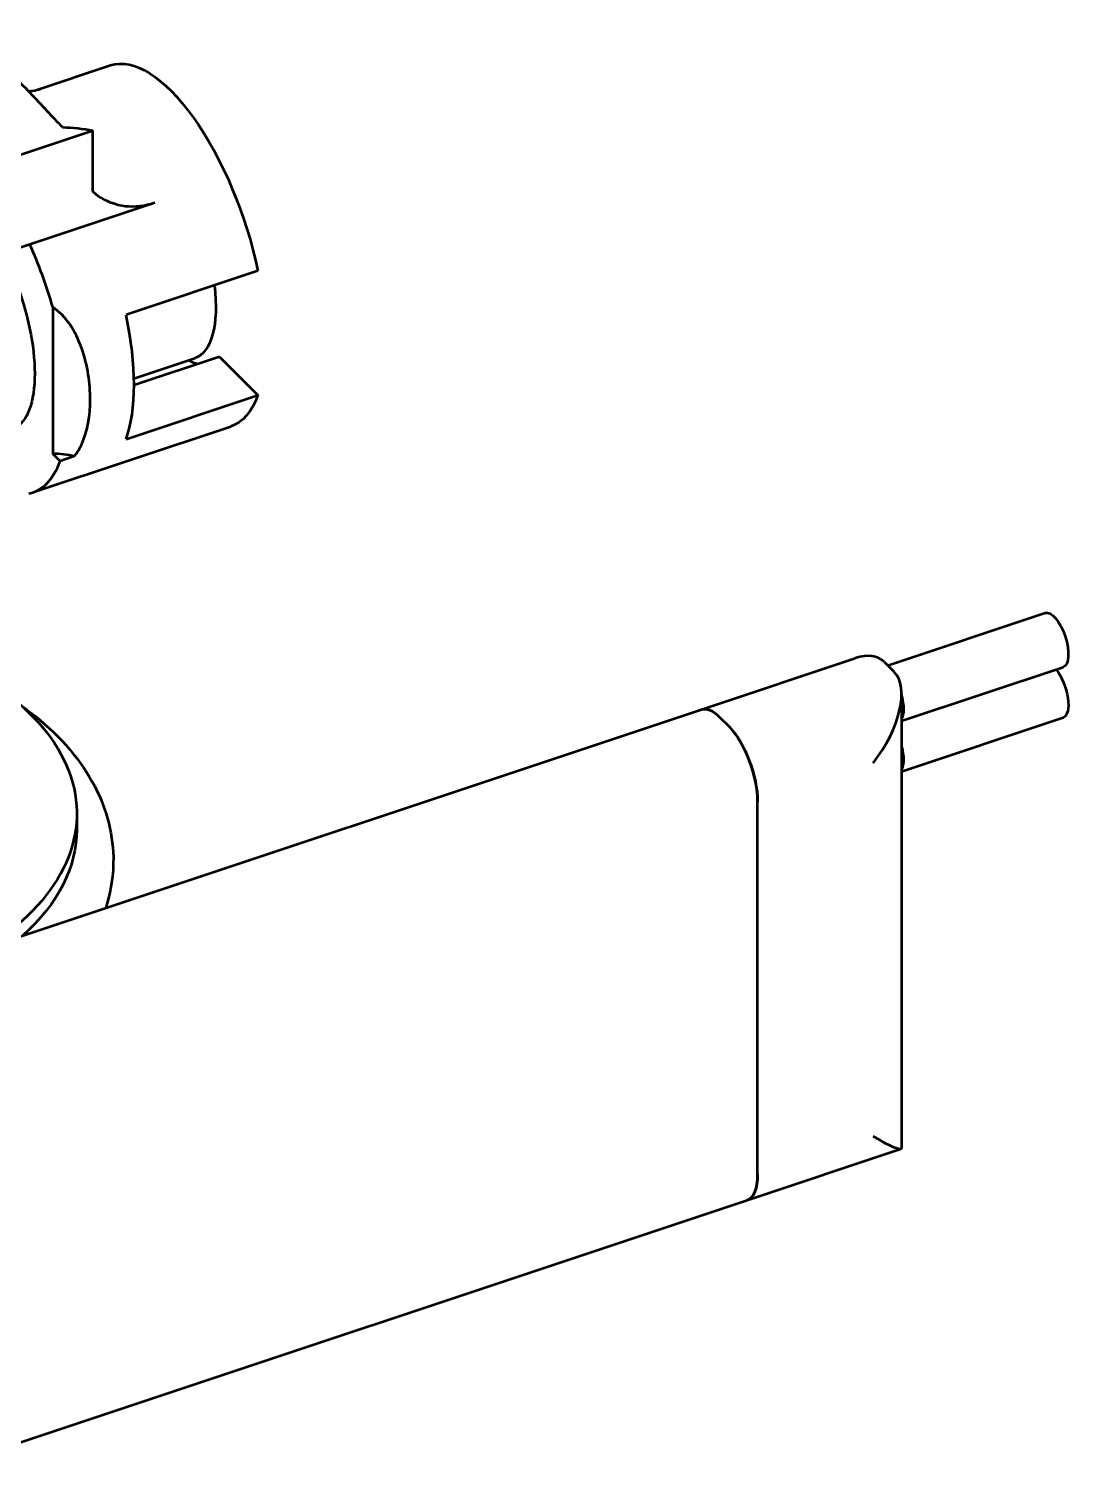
# Model space of a CAD drawing. Header units: millimetres. Extents: x 114 to 308, y 62 to 248.
# Drawn here: x 240 to 308.3, y 70.7 to 165.5 of the extents above; entities that cross this region are included whole.
import ezdxf

# ---------------------------------------------------------------- set-up
doc = ezdxf.new("R2010")
doc.units = ezdxf.units.MM
doc.header["$LTSCALE"] = 0.75
doc.layers.add('Visible', color=7, linetype='Continuous', lineweight=50)

msp = doc.modelspace()

# ---------------------------------------------------------------- linework, layer by layer
at = {"layer": 'Visible', "extrusion": (-0.707107, 0.408248, -0.57735)}
for p, q in [((240.42, 161.442, -21.283), (245.323, 163.076, -23.594)), ((216.992, 149.745, 8.799), (244.161, 158.802, -4.008)), ((244.161, 154.78, -6.852), (244.161, 158.802, -4.008)), ((248.24, 154.038, -10.261), (240.035, 151.302, -6.393)), ((240.035, 151.302, -6.393), (206.303, 140.059, 9.508)), ((255.004, 149.572, -12.606), (246.343, 146.685, -8.524)), ((241.529, 147.196, -6.128), (241.529, 137.561, -12.941)), ((246.86, 142.507, -21.337), (250.857, 143.839, -23.221)), ((252.478, 143.933, -21.952), (246.865, 142.062, -19.306)), ((252.478, 143.933, -21.952), (255.004, 141.407, -18.38)), ((246.343, 138.52, -14.297), (255.004, 141.407, -18.38)), ((240.238, 135.029, -17.47), (253.228, 139.359, -23.594)), ((242.013, 137.077, -12.256), (241.529, 137.561, -12.941)), ((242.962, 137.393, -12.703), (242.013, 137.077, -12.256)), ((296.339, 123.661, 51.653), (306.671, 127.105, 46.783)), ((284.115, 120.761, 55.686), (294.208, 124.126, 50.928)), ((296.126, 123.874, 52.748), (296.751, 123.249, 53.631)), ((297.254, 120.013, 51.781), (307.857, 123.548, 46.783)), ((297.254, 121.756, 54.872), (297.254, 91.958, 33.802)), ((230.72, 102.963, 80.856), (284.115, 120.761, 55.686)), ((285.301, 120.266, 57.851), (285.926, 119.641, 58.735)), ((285.301, 120.266, 57.851), (285.926, 119.641, 58.735)), ((297.254, 116.69, 49.432), (307.857, 120.225, 44.433)), ((287.801, 90.209, 41.901), (287.801, 114.704, 59.221)), ((287.801, 90.209, 41.901), (287.801, 114.704, 59.221)), ((243.11, 113.927, -61.789), (243.11, 112.906, -62.511)), ((287.112, 88.526, 39.249), (297.205, 91.891, 34.491)), ((233.717, 70.728, 64.419), (287.112, 88.526, 39.249))]:
    msp.add_line(p, q, dxfattribs=at)
at = {"layer": 'Visible', "extrusion": (0.866025, 0.288675, -0.408248)}
for centre, radius, start, end in [((64.63, 94.528, 269.164), 12.5, 360, 105.65334), ((64.63, 94.528, 254.164), 8.125, 88.03894, 182.36162), ((64.63, 94.528, 268.251), 7.5, 116.72405, 180), ((64.63, 94.528, 269.164), 12.5, 152.8097, 180), ((21.73, 177.889, 283.178), 1.875, 360, 180), ((18.577, 175.315, 283.178), 1.875, 47.05215, 180), ((21.73, 177.889, 270.678), 1.875, 99.601, 158.86204), ((20.969, 176.461, 258.178), 3.75, 360, 39.23152), ((20.179, 177.43, 258.178), 3.75, 39.23152, 129.23152), ((18.577, 175.315, 270.678), 1.875, 99.601, 158.86204), ((-3.059, 158.456, 258.178), 3.75, 129.23152, 180)]:
    msp.add_arc(centre, radius, start, end, dxfattribs=at)
at = {"layer": 'Visible', "extrusion": (4.7e-15, -0.816497, -0.57735)}
msp.add_arc((241.462, -85.987, -127.347), 9.367, 274.35094, 286.74755, dxfattribs=at)
at = {"layer": 'Visible', "extrusion": (-0.866025, -0.288675, 0.408248)}
for centre, radius, start, end in [((-64.63, 94.528, -254.164), 12.5, 83.72866, 103.89858), ((-64.63, 94.528, -259.164), 12.5, 27.1903, 74.34666), ((-64.63, 94.528, -269.164), 8.125, 337.38013, 347.21139), ((-64.63, 94.528, -254.164), 12.5, 356.80041, 27.1903), ((-20.969, 176.461, -258.178), 3.75, 140.76848, 180), ((-20.179, 177.43, -258.178), 3.75, 50.76848, 140.76848), ((3.059, 158.456, -258.178), 3.75, 0, 50.76848)]:
    msp.add_arc(centre, radius, start, end, dxfattribs=at)
at = {"layer": 'Visible', "extrusion": (-4.5e-15, 0.816497, 0.57735)}
msp.add_arc((-241.462, -85.987, 104.847), 4, 247.98515, 269.04139, dxfattribs=at)
at = {"layer": 'Visible', "extrusion": (3e-15, -0.816497, -0.57735)}
for centre, start, end in [((220.61, -116.226, -57.347), 295.72654, 42.85614), ((220.61, -116.226, -56.097), 0, 32.56403)]:
    msp.add_arc(centre, 22.5, start, end, dxfattribs=at)
at = {"layer": 'Visible', "extrusion": (-0.612372, 0.373226, 0.696923)}
for centre, start_param, end_param in [((292.879, 119.73, 52.113), 0, 0.684719), ((293.504, 119.105, 52.997), -1.570796, 0)]:
    msp.add_ellipse(centre, major_axis=(3.248, 4.144, 0.634), ratio=0.707107, start_param=start_param, end_param=end_param, dxfattribs=at)
at = {"layer": 'Visible', "extrusion": (-0.612372, -0.781474, -0.119573)}
msp.add_ellipse((293.504, 94.61, 35.677), major_axis=(-3.248, 1.979, 3.696), ratio=0.707107, start_param=3.665191, end_param=4.712389, dxfattribs=at)
at = {"layer": 'Visible', "extrusion": (-2.9978e-12, 0.816497, 0.57735)}
msp.add_open_spline([(242.173, 159.015, -4.311), (241.93, 159.264, -4.663), (241.677, 159.53, -5.039), (240.756, 160.509, -6.424), (239.923, 161.408, -7.694), (239.187, 162.144, -8.735), (238.452, 162.879, -9.775), (237.521, 163.745, -11), (236.421, 164.781, -12.465), (236.029, 165.156, -12.995), (235.712, 165.473, -13.443)], degree=3, knots=[2.9135461, 2.9135461, 2.9135461, 2.9135461, 2.9685826, 2.9685826, 3.1451254, 3.1451254, 3.1451254, 3.3216682, 3.3216682, 3.3976211, 3.3976211, 3.3976211, 3.3976211], dxfattribs=at)
at = {"layer": 'Visible'}
msp.add_open_spline([(240.223, 161.394, -20.604), (240.136, 161.375, -20.399), (240.049, 161.36, -20.194), (239.965, 161.349, -19.99)], degree=3, dxfattribs=at)
at = {"layer": 'Visible', "extrusion": (-0.5, 0.5, -0.707107)}
msp.add_open_spline([(240.224, 161.399, -20.601), (240.4, 161.436, -20.7), (240.574, 161.482, -20.79), (240.74, 161.538, -20.868)], degree=3, dxfattribs=at)
msp.add_open_spline([(248.24, 154.038, -10.261), (247.609, 153.827, -9.964), (246.872, 153.747, -9.499), (245.661, 153.882, -8.548), (244.991, 154.15, -7.885), (244.398, 154.575, -7.164), (244.277, 154.673, -7.01), (244.161, 154.78, -6.852)], degree=3, knots=[0.7794639, 0.7794639, 0.7794639, 0.7794639, 0.866975, 0.866975, 0.9649365, 0.9649365, 0.9900901, 0.9900901, 0.9900901, 0.9900901], dxfattribs=at)
at = {"layer": 'Visible'}
for points, knots in [([(242.962, 137.393, -12.703), (243.149, 137.647, -12.431), (243.306, 137.916, -12.143), (243.834, 139.066, -10.963), (243.992, 140.084, -10.053), (243.992, 142.162, -8.584), (243.834, 143.359, -7.926), (243.238, 145.047, -7.147), (242.979, 145.589, -6.919), (242.342, 146.51, -6.51), (241.979, 146.9, -6.327), (241.529, 147.196, -6.128)], [0.5752812, 0.5752812, 0.5752812, 0.5752812, 0.625547, 0.625547, 0.7781994, 0.7781994, 0.9308517, 0.9308517, 1.0071779, 1.0071779, 1.0767366, 1.0767366, 1.0767366, 1.0767366]), ([(239.486, 120.997, -75.519), (239.685, 120.855, -75.342), (239.881, 120.71, -75.162), (241.782, 119.247, -73.35), (243.176, 117.718, -71.516), (244.985, 114.468, -67.83), (245.474, 112.774, -66), (245.531, 109.936, -62.959), (245.358, 108.807, -61.751), (245.006, 107.725, -60.564)], [3.1588111, 3.1588111, 3.1588111, 3.1588111, 3.1960897, 3.1960897, 3.5287166, 3.5287166, 3.8281866, 3.8281866, 4.02533, 4.02533, 4.02533, 4.02533])]:
    msp.add_open_spline(points, degree=3, knots=knots, dxfattribs=at)

doc.saveas('drawing.dxf')
